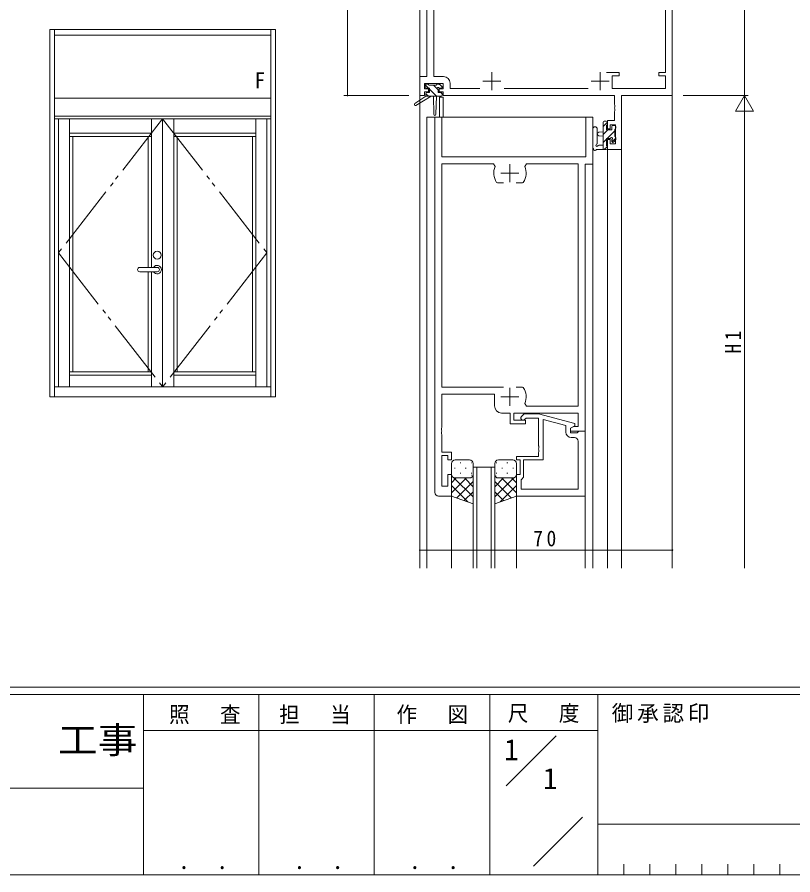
# Model space of a CAD drawing. Units: millimetres, scale not verified. Extents: x -594 to 539, y -420 to 386.
# Drawn here: x 111 to 326, y -420 to -182.3 of the extents above; entities that cross this region are included whole.
import ezdxf
from ezdxf.enums import TextEntityAlignment as Align

# ---------------------------------------------------------------- set-up
doc = ezdxf.new("R2010")
doc.units = ezdxf.units.MM
doc.header["$LTSCALE"] = 2
doc.linetypes.add('DOUBLE_CHAIN2', pattern=[12.8, 9, -1, 0.6, -0.6, 0.6, -1])
for name, color, linetype, lineweight in [('0-1_YKK_ZWAK', 7, 'Continuous', 9), ('0-3_YKK_11', 7, 'Continuous', 9), ('0-4_YKK_12', 2, 'Continuous', 9), ('0-5_YKK_A1', 4, 'Continuous', 9), ('0-6_YKK_13', 4, 'Continuous', 9), ('0-7_YKK_D', 6, 'Continuous', 9)]:
    doc.layers.add(name, color=color, linetype=linetype, lineweight=lineweight)
doc.layers.add('0-2_USER1', color=7, linetype='Continuous')
doc.styles.add('ＭＳ ゴシック', font='')
doc.styles.get('ＭＳ ゴシック').set_extended_font_data('MS Gothic')

msp = doc.modelspace()

# ---------------------------------------------------------------- linework, layer by layer
at = {"layer": '0-1_YKK_ZWAK'}
for p, q in [((510, -368), (-590, -368)), ((456, -370), (-590, -370)), ((146, -370), (146, -420)), ((178, -370), (178, -420)), ((210, -370), (210, -420)), ((242, -370), (242, -420)), ((272, -370), (272, -420)), ((243.406, -379.999), (146, -379.999)), ((243.406, -379.999), (272, -379.999)), ((246.529, -395.337), (260.376, -381.49)), ((-38, -395.999), (146, -395.999)), ((254.103, -417.636), (267.709, -404.03)), ((272, -406), (416, -406)), ((279.2, -417), (279.2, -420)), ((286.4, -417), (286.4, -420)), ((293.6, -417), (293.6, -420)), ((300.8, -417), (300.8, -420)), ((308, -417), (308, -420)), ((315.2, -417), (315.2, -420)), ((322.4, -417), (322.4, -420)), ((-590, -420), (456, -420))]:
    msp.add_line(p, q, dxfattribs=at)
at = {"layer": '0-3_YKK_11'}
for p, q in [((292.599, -204.025), (292.599, -104.025)), ((290.669, -124.155), (290.669, -197.625)), ((224.599, -147.025), (224.599, -198.795)), ((226.529, -198.795), (226.529, -148.794)), ((222.599, -198.795), (222.599, -204.025)), ((224.599, -198.795), (222.599, -198.795)), ((229.229, -198.795), (226.529, -198.795)), ((242.599, -197.525), (242.599, -202.525)), ((272.599, -197.525), (272.599, -202.525)), ((277.899, -197.625), (274.349, -197.625)), ((275.899, -198.625), (277.899, -198.625)), ((275.899, -202.095), (275.899, -198.625)), ((277.899, -198.625), (277.899, -197.625)), ((288.899, -197.625), (288.899, -198.625)), ((290.669, -197.625), (288.899, -197.625)), ((288.899, -198.625), (290.669, -198.625)), ((290.669, -198.625), (290.669, -202.095)), ((223.899, -200.725), (229.099, -200.725)), ((223.899, -202.225), (223.899, -200.725)), ((229.099, -200.725), (229.099, -202.225)), ((231.029, -202.095), (231.029, -200.595)), ((240.099, -200.025), (245.099, -200.025)), ((270.099, -200.025), (275.099, -200.025)), ((222.599, -204.025), (223.899, -204.025)), ((224.999, -202.225), (223.899, -202.225)), ((223.899, -203.025), (224.999, -203.025)), ((223.899, -204.025), (223.899, -203.025)), ((224.999, -203.025), (224.999, -202.225)), ((227.999, -202.225), (227.999, -203.025)), ((229.099, -202.225), (227.999, -202.225)), ((227.999, -203.025), (229.099, -203.025)), ((229.099, -203.025), (229.099, -204.025)), ((229.099, -204.025), (276.569, -204.025)), ((239.249, -202.095), (231.029, -202.095)), ((269.249, -202.095), (245.95, -202.095)), ((290.669, -202.095), (275.899, -202.095)), ((276.569, -204.025), (276.569, -206.567)), ((278.499, -204.025), (292.599, -204.025)), ((278.499, -219.025), (278.499, -204.025)), ((276.569, -206.567), (276.689, -206.75)), ((276.689, -206.75), (276.689, -207.3)), ((276.689, -207.3), (276.569, -207.484)), ((276.569, -207.484), (276.569, -207.567)), ((276.569, -207.567), (276.689, -207.75)), ((276.689, -208.3), (276.569, -208.484)), ((276.569, -208.484), (276.569, -210.925)), ((276.689, -207.75), (276.689, -208.3)), ((226.799, -210.025), (228.729, -210.025)), ((226.799, -314.025), (226.799, -210.025)), ((228.729, -210.025), (228.729, -221.025)), ((268.669, -210.025), (270.599, -210.025)), ((268.669, -221.025), (268.669, -210.025)), ((270.599, -210.025), (270.599, -223.025)), ((274.599, -210.925), (274.599, -213.225)), ((276.569, -210.925), (274.599, -210.925)), ((274.599, -213.225), (275.399, -213.225)), ((275.399, -212.125), (276.869, -212.125)), ((275.399, -213.225), (275.399, -212.125)), ((276.869, -212.125), (276.869, -217.395)), ((274.599, -216.225), (274.599, -219.025)), ((275.399, -216.225), (274.599, -216.225)), ((275.399, -217.395), (275.399, -216.225)), ((276.869, -217.395), (275.399, -217.395)), ((228.729, -221.025), (268.669, -221.025)), ((274.599, -219.025), (278.499, -219.025)), ((228.729, -222.955), (228.729, -284.825)), ((243.048, -222.955), (228.729, -222.955)), ((243.503, -223.662), (243.048, -222.955)), ((247.599, -228.025), (247.599, -223.025)), ((252.151, -222.955), (251.696, -223.662)), ((266.469, -222.955), (252.151, -222.955)), ((266.469, -290.095), (266.469, -222.955)), ((268.399, -223.025), (268.399, -297.025)), ((270.599, -223.025), (268.399, -223.025)), ((245.099, -225.525), (250.099, -225.525)), ((244.153, -228.225), (243.906, -228.097)), ((251.292, -228.097), (251.046, -228.225)), ((245.849, -228.225), (244.153, -228.225)), ((251.046, -228.225), (249.349, -228.225)), ((228.729, -284.825), (245.849, -284.825)), ((247.599, -290.025), (247.599, -285.025)), ((249.349, -284.825), (251.046, -284.825)), ((249.349, -284.825), (251.046, -284.825)), ((251.046, -284.825), (251.292, -284.954)), ((228.729, -286.825), (228.729, -296.067)), ((243.299, -286.825), (228.729, -286.825)), ((243.299, -290.025), (243.299, -286.825)), ((245.099, -287.525), (250.099, -287.525)), ((251.696, -289.388), (252.151, -290.095)), ((247.699, -292.025), (245.299, -292.025)), ((247.699, -295.025), (247.699, -292.025)), ((248.699, -292.025), (248.699, -294.025)), ((266.469, -292.025), (248.699, -292.025)), ((250.775, -293.001), (251.551, -292.225)), ((251.551, -292.225), (255.496, -292.225)), ((252.151, -290.095), (266.469, -290.095)), ((255.496, -292.225), (265.599, -294.933)), ((266.469, -295.725), (266.469, -292.025)), ((248.699, -294.025), (251.899, -294.025)), ((252.048, -293.425), (251.624, -293.85)), ((251.899, -294.025), (251.899, -295.025)), ((255.499, -293.425), (252.048, -293.425)), ((255.499, -301.067), (255.499, -293.425)), ((256.799, -293.817), (256.799, -305.025)), ((263.099, -295.505), (256.799, -293.817)), ((228.729, -296.067), (228.609, -296.251)), ((228.609, -296.251), (228.609, -296.8)), ((228.609, -296.8), (228.729, -296.984)), ((228.729, -297.067), (228.609, -297.251)), ((228.729, -296.984), (228.729, -297.067)), ((251.899, -295.025), (247.699, -295.025)), ((263.099, -297.325), (263.099, -295.505)), ((265.599, -295.533), (264.399, -296.225)), ((264.399, -296.225), (265.265, -295.725)), ((264.399, -296.225), (264.399, -297.525)), ((264.399, -297.025), (264.399, -296.225)), ((268.399, -297.025), (264.399, -297.025)), ((265.265, -295.725), (266.469, -295.725)), ((265.599, -294.933), (265.599, -295.533)), ((266.399, -297.325), (266.699, -297.025)), ((266.699, -297.025), (268.399, -297.025)), ((268.399, -297.025), (268.399, -315.025)), ((228.609, -297.251), (228.609, -297.8)), ((228.609, -297.8), (228.729, -297.984)), ((228.729, -297.984), (228.729, -302.825)), ((264.399, -297.525), (266.199, -297.525)), ((265.469, -298.825), (264.599, -298.825)), ((266.199, -297.525), (266.399, -297.325)), ((255.619, -301.251), (255.499, -301.067)), ((255.499, -301.984), (255.619, -301.8)), ((255.619, -301.8), (255.619, -301.251)), ((266.469, -313.095), (266.469, -299.825)), ((228.729, -302.825), (231.399, -302.825)), ((228.729, -303.825), (228.729, -312.325)), ((230.399, -303.825), (228.729, -303.825)), ((230.399, -305.025), (230.399, -303.825)), ((231.399, -302.825), (231.399, -305.025)), ((249.399, -304.025), (255.499, -304.025)), ((249.399, -305.025), (249.399, -304.025)), ((255.499, -302.067), (255.499, -301.984)), ((255.619, -302.251), (255.499, -302.067)), ((255.499, -302.984), (255.619, -302.8)), ((255.499, -304.025), (255.499, -302.984)), ((255.619, -302.8), (255.619, -302.251)), ((231.399, -305.025), (230.399, -305.025)), ((250.399, -305.025), (249.399, -305.025)), ((250.399, -309.025), (250.399, -305.025)), ((251.399, -305.025), (251.399, -309.825)), ((256.799, -305.025), (251.399, -305.025)), ((230.399, -309.025), (231.399, -309.025)), ((230.399, -312.325), (230.399, -309.025)), ((231.399, -309.025), (231.399, -315.025)), ((249.399, -309.025), (250.399, -309.025)), ((249.399, -315.025), (249.399, -309.025)), ((250.899, -310.325), (250.699, -310.525)), ((250.699, -310.525), (250.699, -313.095)), ((251.399, -309.825), (250.899, -310.325)), ((228.729, -312.325), (230.399, -312.325)), ((250.699, -313.095), (266.469, -313.095)), ((250.699, -313.095), (266.469, -313.095)), ((231.399, -315.025), (227.799, -315.025)), ((268.399, -315.025), (249.399, -315.025))]:
    msp.add_line(p, q, dxfattribs=at)
for centre, radius, start, end in [((229.229, -200.595), 1.8, 0, 89.99998), ((247.599, -225.525), 4.5, 155.54362, 214.84991), ((247.599, -225.525), 4.5, 325.15007, 24.45636), ((247.599, -287.525), 4.5, 335.54362, 34.84991), ((245.299, -290.025), 2, 180, 269.99998), ((251.199, -293.425), 0.6, 134.99998, 315), ((264.599, -297.325), 1.5, 180, 269.99998), ((265.469, -299.825), 1, 0, 89.99998), ((227.799, -314.025), 1, 180, 269.99998)]:
    msp.add_arc(centre, radius, start, end, dxfattribs=at)
at = {"layer": '0-4_YKK_12'}
for p, q in [((222.599, -74.025), (222.599, -335.025)), ((292.599, -74.025), (292.599, -335.025)), ((229.099, -204.525), (228.099, -204.525)), ((228.099, -204.525), (228.099, -210.025)), ((229.099, -204.525), (229.099, -210.025)), ((224.599, -210.025), (224.599, -335.025)), ((224.599, -210.025), (224.599, -335.025)), ((274.599, -219.025), (278.499, -219.025)), ((274.599, -219.025), (274.599, -335.025)), ((278.499, -219.025), (278.499, -335.025)), ((237.399, -307.025), (243.399, -307.025)), ((237.399, -335.025), (237.399, -307.025)), ((238.399, -307.025), (238.399, -335.025)), ((242.399, -335.025), (242.399, -307.025)), ((243.399, -307.025), (243.399, -335.025)), ((231.399, -315.025), (231.399, -335.025)), ((231.399, -315.025), (231.399, -335.025)), ((249.399, -315.025), (249.399, -335.025)), ((249.399, -315.025), (249.399, -335.025)), ((268.399, -314.725), (268.399, -335.025)), ((268.399, -314.725), (268.399, -335.025))]:
    msp.add_line(p, q, dxfattribs=at)
msp.add_lwpolyline([(224.599, -210.025), (270.599, -210.025), (270.599, -335.025)], dxfattribs=at)
msp.add_lwpolyline([(224.599, -210.025), (270.599, -210.025), (270.599, -335.025)], dxfattribs=at)
at = {"layer": '0-5_YKK_A1'}
for p, q in [((120.099, -185.775), (182.6, -185.775)), ((120.099, -185.775), (120.099, -287.525)), ((121.35, -185.775), (121.35, -287.525)), ((121.35, -187.275), (181.35, -187.275)), ((181.35, -185.775), (181.35, -287.525)), ((182.6, -185.775), (182.6, -287.525)), ((121.35, -204.775), (181.35, -204.775)), ((121.35, -209.775), (181.35, -209.775)), ((121.35, -210.525), (181.35, -210.525)), ((122.45, -210.525), (122.45, -284.775)), ((125.55, -210.525), (125.55, -284.775)), ((148.25, -210.525), (148.25, -251.675)), ((151.35, -210.525), (151.35, -284.775)), ((151.35, -210.525), (151.35, -284.775)), ((154.45, -284.775), (154.45, -210.525)), ((177.15, -210.525), (177.15, -284.775)), ((180.249, -210.525), (180.249, -284.775)), ((125.55, -214.45), (148.25, -214.45)), ((125.55, -215.35), (148.25, -215.35)), ((126.449, -215.35), (126.449, -280.625)), ((147.35, -215.35), (147.35, -251.675)), ((177.15, -214.45), (154.45, -214.45)), ((177.15, -215.35), (154.45, -215.35)), ((155.35, -280.625), (155.35, -215.35)), ((176.249, -215.35), (176.249, -280.625)), ((144.99, -251.675), (149.84, -251.675)), ((144.99, -252.875), (149.84, -252.875)), ((147.35, -252.875), (147.35, -280.625)), ((148.25, -252.875), (148.25, -284.775)), ((125.55, -280.625), (148.25, -280.625)), ((125.55, -281.525), (148.25, -281.525)), ((177.15, -280.625), (154.45, -280.625)), ((177.15, -281.525), (154.45, -281.525)), ((121.35, -284.775), (181.35, -284.775)), ((120.099, -287.525), (182.6, -287.525))]:
    msp.add_line(p, q, dxfattribs=at)
at = {"layer": '0-5_YKK_A1', "linetype": 'DOUBLE_CHAIN2'}
for p, q in [((151.35, -210.525), (122.45, -247.65)), ((151.35, -210.525), (180.249, -247.65)), ((122.45, -247.65), (151.35, -284.775)), ((180.249, -247.65), (151.35, -284.775))]:
    msp.add_line(p, q, dxfattribs=at)
at = {"layer": '0-5_YKK_A1'}
msp.add_circle((149.84, -248.275), 1.1, dxfattribs=at)
for centre, radius, start, end in [((144.99, -252.275), 0.6, 90, 270), ((149.84, -252.275), 1.175, 210.70634, 149.29364), ((149.84, -252.275), 0.6, 270, 90)]:
    msp.add_arc(centre, radius, start, end, dxfattribs=at)
at = {"layer": '0-6_YKK_13'}
for p, q in [((224.099, -201.725), (224.099, -201.225)), ((225.026, -202.025), (224.119, -201.118)), ((224.399, -200.925), (224.899, -200.925)), ((225.299, -202.025), (224.399, -202.025)), ((225.099, -201.125), (227.199, -201.125)), ((225.299, -203.225), (225.299, -202.025)), ((227.697, -202.452), (226.371, -201.125)), ((227.399, -200.925), (227.999, -200.925)), ((228.499, -202.025), (228.16, -202.025)), ((228.211, -201.013), (228.711, -201.513)), ((224.299, -204.225), (221.233, -206.276)), ((225.799, -204.225), (221.554, -206.782)), ((224.299, -203.525), (224.299, -204.225)), ((224.981, -204.225), (224.299, -203.544)), ((228.499, -204.225), (224.299, -204.225)), ((224.599, -203.225), (225.299, -203.225)), ((227.226, -204.225), (225.299, -202.299)), ((226.399, -204.225), (226.502, -209.234)), ((227.202, -204.225), (227.101, -209.233)), ((227.699, -202.486), (227.699, -203.225)), ((227.699, -203.225), (228.499, -203.225)), ((228.799, -203.554), (228.471, -203.225)), ((228.799, -203.525), (228.799, -203.925)), ((273.399, -212.605), (274.599, -211.406)), ((273.399, -219.025), (273.399, -211.425)), ((273.699, -211.125), (274.299, -211.125)), ((274.599, -211.425), (274.599, -212.025)), ((270.599, -213.297), (270.599, -218.46)), ((271.799, -213.297), (271.802, -217.259)), ((273.399, -214.85), (274.724, -213.525)), ((274.399, -212.225), (274.399, -213.525)), ((274.399, -213.525), (275.799, -213.525)), ((274.569, -215.925), (276.699, -213.796)), ((275.799, -213.525), (275.799, -212.625)), ((276.099, -212.325), (276.599, -212.325)), ((276.699, -213.325), (276.699, -215.425)), ((276.899, -212.625), (276.899, -213.125)), ((273.399, -214.125), (272.255, -214.227)), ((273.399, -215.325), (272.255, -215.223)), ((273.399, -217.096), (274.399, -216.096)), ((274.399, -215.925), (274.399, -217.925)), ((275.338, -215.925), (274.399, -215.925)), ((275.849, -216.891), (276.899, -215.841)), ((276.899, -215.625), (276.899, -216.225)), ((272.219, -217.825), (273.399, -217.825)), ((273.714, -219.025), (274.599, -218.141)), ((274.599, -218.125), (274.599, -218.725)), ((275.799, -216.725), (275.799, -216.386)), ((276.812, -216.438), (276.311, -216.938)), ((274.299, -219.025), (271.619, -219.025)), ((231.399, -309.025), (231.399, -306.025)), ((236.399, -305.025), (232.399, -305.025)), ((234.018, -305.861), (233.818, -305.861)), ((236.986, -305.861), (236.848, -305.861)), ((237.399, -309.025), (237.399, -306.025)), ((243.399, -309.025), (243.399, -306.025)), ((243.813, -305.861), (243.951, -305.861)), ((244.399, -305.025), (248.399, -305.025)), ((246.781, -305.861), (246.981, -305.861)), ((249.399, -309.025), (249.399, -306.025)), ((232.403, -307.276), (232.203, -307.276)), ((234.018, -308.691), (233.818, -308.691)), ((235.433, -307.276), (235.233, -307.276)), ((236.999, -308.691), (236.848, -308.691)), ((243.799, -308.691), (243.951, -308.691)), ((245.366, -307.276), (245.566, -307.276)), ((246.781, -308.691), (246.981, -308.691)), ((248.396, -307.276), (248.596, -307.276)), ((231.399, -315.025), (231.399, -309.025)), ((231.399, -309.288), (231.45, -309.339)), ((232.728, -310.025), (231.399, -311.354)), ((235.557, -310.025), (231.399, -314.183)), ((232.086, -309.975), (237.399, -315.288)), ((236.399, -310.025), (232.399, -310.025)), ((232.399, -310.025), (236.399, -310.025)), ((237.399, -311.011), (232.862, -315.548)), ((234.965, -310.025), (237.399, -312.46)), ((236.981, -309.214), (236.999, -309.231)), ((237.399, -317.168), (237.399, -309.025)), ((243.399, -317.168), (243.399, -309.025)), ((248.712, -309.975), (243.399, -315.288)), ((245.834, -310.025), (243.399, -312.46)), ((243.399, -311.011), (247.936, -315.548)), ((243.817, -309.214), (243.799, -309.231)), ((244.399, -310.025), (248.399, -310.025)), ((248.399, -310.025), (244.399, -310.025)), ((245.242, -310.025), (249.399, -314.183)), ((248.071, -310.025), (249.399, -311.354)), ((249.399, -309.288), (249.349, -309.339)), ((249.399, -315.025), (249.399, -309.025)), ((231.399, -312.117), (235.924, -316.641)), ((249.399, -312.117), (244.875, -316.641)), ((231.399, -314.945), (231.524, -315.07)), ((237.399, -317.168), (231.399, -315.025)), ((237.399, -313.839), (234.947, -316.292)), ((243.399, -313.839), (245.852, -316.292)), ((243.399, -317.168), (249.399, -315.025)), ((249.399, -314.945), (249.274, -315.07))]:
    msp.add_line(p, q, dxfattribs=at)
for centre, radius, start, end in [((224.399, -201.225), 0.3, 90, 180), ((224.399, -201.725), 0.3, 180, 270), ((224.899, -201.125), 0.2, 0, 90), ((227.399, -201.125), 0.2, 90, 180), ((227.699, -202.025), 0.25, 33.05573, 236.94426), ((228.16, -201.725), 0.3, 213.05573, 270), ((227.999, -201.225), 0.3, 44.99998, 90), ((228.499, -201.725), 0.3, 270, 44.99998), ((224.599, -203.525), 0.3, 90, 180), ((227.399, -202.486), 0.3, 0, 56.94426), ((228.499, -203.525), 0.3, 0, 90), ((228.499, -203.925), 0.3, 270, 0), ((221.399, -206.525), 0.3, 123.76904, 301.06146), ((226.802, -209.227), 0.3, 181.16962, 358.85538), ((273.699, -211.425), 0.3, 90, 180), ((274.299, -211.425), 0.3, 0, 90), ((271.199, -213.298), 0.6, 0.04022, 180.04022), ((274.399, -212.025), 0.2, 270, 0), ((276.099, -212.625), 0.3, 90, 180), ((276.599, -212.625), 0.3, 0, 90), ((276.699, -213.125), 0.2, 270, 0), ((272.299, -214.725), 0.5, 95.09206, 264.90793), ((275.338, -215.625), 0.3, 270, 326.94426), ((275.799, -215.925), 0.25, 303.05573, 146.94426), ((276.099, -216.386), 0.3, 123.05573, 180), ((276.699, -215.625), 0.2, 0, 90), ((276.599, -216.225), 0.3, 315, 0), ((270.899, -218.46), 0.3, 180, 229.47121), ((271.699, -217.825), 0.3, 109.18974, 329.99998), ((271.502, -217.259), 0.3, 289.18974, 0.04022), ((272.219, -218.125), 0.3, 90, 149.99998), ((274.399, -218.125), 0.2, 359.99998, 90), ((276.099, -216.725), 0.3, 180, 314.99998), ((270.509, -218.916), 0.3, 349.47121, 49.47121), ((271.099, -219.025), 0.3, 169.47121, 329.99998), ((271.619, -219.325), 0.3, 90, 149.99998), ((274.299, -218.725), 0.3, 270, 0), ((232.399, -306.025), 1, 90, 180), ((236.399, -306.025), 1, 0, 90), ((244.399, -306.025), 1, 90, 180), ((248.399, -306.025), 1, 0, 90), ((232.399, -309.025), 1, 180, 270), ((232.399, -309.025), 1, 180.00009, 270), ((236.399, -309.025), 1, 270, 0), ((244.399, -309.025), 1, 180, 270), ((248.399, -309.025), 1, 270, 0), ((248.399, -309.025), 1, 270, 359.99989)]:
    msp.add_arc(centre, radius, start, end, dxfattribs=at)
at = {"layer": '0-7_YKK_D'}
for p, q in [((312.599, -104.025), (312.599, -204.025)), ((202.599, -204.025), (202.599, -147.025)), ((219.599, -204.025), (201.599, -204.025)), ((295.599, -204.025), (313.599, -204.025)), ((312.599, -204.025), (310.099, -208.356)), ((312.599, -204.025), (311.599, -204.025)), ((312.599, -204.025), (312.599, -212.686)), ((312.599, -204.025), (315.099, -208.356)), ((310.099, -208.356), (315.099, -208.356)), ((312.599, -209.025), (312.599, -335.025)), ((222.599, -318.025), (222.599, -331.025)), ((292.599, -318.025), (292.599, -331.025)), ((222.599, -330.025), (292.599, -330.025))]:
    msp.add_line(p, q, dxfattribs=at)
for centre, start, end in [((202.599, -204.025), 90, 270), ((202.599, -204.025), 270, 90), ((222.599, -330.025), 0, 180), ((222.599, -330.025), 180, 0), ((292.599, -330.025), 0, 180), ((292.599, -330.025), 180, 0)]:
    msp.add_arc(centre, 0.106, start, end, dxfattribs=at)

# ---------------------------------------------------------------- texts
at = {"layer": '0-1_YKK_ZWAK', "color": 3, "style": 'ＭＳ ゴシック', "width": 1.1}
msp.add_text('工事', height=7.331, dxfattribs=at).set_placement((122.331, -388.509), align=Align.BOTTOM_LEFT)
at = {"layer": '0-1_YKK_ZWAK', "char_height": 4.399, "attachment_point": 7, "style": 'ＭＳ ゴシック'}
for s, insert in [('\\T1.24;\\W0.95;照\\~\\~査', (153.127, -378.257)), ('\\T1.24;\\W0.95;担\\~\\~当', (183.649, -378.257)), ('\\T1.24;\\W0.95;作\\~\\~図', (216.171, -378.231)), ('\\T1.24;\\W0.95;尺\\~\\~度', (247.018, -377.91)), ('\\T1.17;御承認印', (275.81, -377.904)), ('\\T1.24;\\W0.95;\\~．\\~．', (152.364, -418.494)), ('\\T1.24;\\W0.95;\\~．\\~．', (184.364, -418.494)), ('\\T1.24;\\W0.95;\\~．\\~．', (216.364, -418.494))]:
    msp.add_mtext(s, dxfattribs=dict(at, insert=insert))
at = {"layer": '0-2_USER1', "style": 'ＭＳ ゴシック'}
for p in [(246, -389.999), (256.762, -397.999)]:
    msp.add_text('1', height=5.865, dxfattribs=at).set_placement(p, align=Align.BOTTOM_LEFT)
at = {"layer": '0-5_YKK_A1', "color": 7, "style": 'ＭＳ ゴシック'}
msp.add_text('F', height=4.399, dxfattribs=at).set_placement((176.794, -203.335), align=Align.BOTTOM_LEFT)
at = {"layer": '0-7_YKK_D', "color": 7, "insert": (311.599, -275.545), "char_height": 4.399, "attachment_point": 7, "rotation": 90, "style": 'ＭＳ ゴシック'}
msp.add_mtext('\\T1.36;\\W0.9;H1', dxfattribs=at)
at = {"layer": '0-7_YKK_D', "color": 7, "insert": (254.079, -329.025), "char_height": 4.399, "attachment_point": 7, "style": 'ＭＳ ゴシック'}
msp.add_mtext('\\T1.36;\\W0.9;70', dxfattribs=at)

doc.saveas('drawing.dxf')
